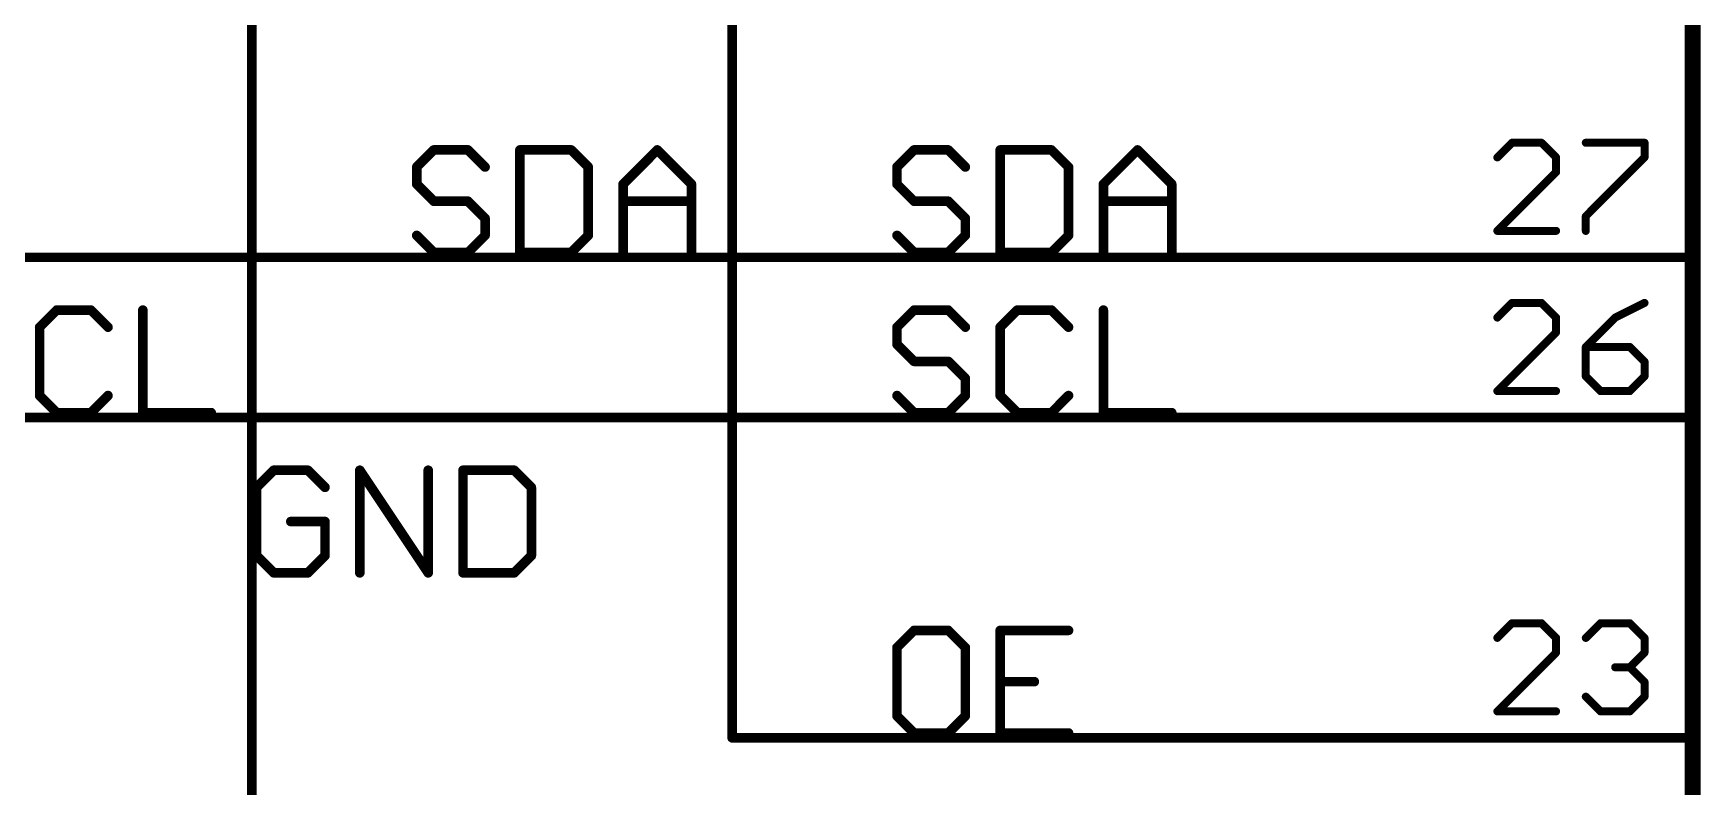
# Model space of a CAD drawing. Extents: x 0 to 264, y 0 to 182.
# Drawn here: x 87.97 to 114.43, y 146.55 to 158.49 of the extents above; entities that cross this region are included whole.
import ezdxf

# ---------------------------------------------------------------- set-up
doc = ezdxf.new("R2010")
doc.units = 0
for name, color, linetype in [('91', 122, 'CONTINUOUS'), ('94', 12, 'CONTINUOUS'), ('95', 251, 'CONTINUOUS')]:
    doc.layers.add(name, color=color, linetype=linetype)

msp = doc.modelspace()

# ---------------------------------------------------------------- linework, layer by layer
at = {"layer": '91', "const_width": 0.1524}
for points in [[(91.44, 157.48), (91.44, 142.24)], [(99.06, 147.32), (99.06, 157.48)], [(66.04, 154.94), (111.76, 154.94)], [(111.76, 152.4), (58.42, 152.4)], [(111.76, 147.32), (99.06, 147.32)]]:
    msp.add_lwpolyline(points, dxfattribs=at)
at = {"layer": '91', "const_width": 0.0762}
for points in [[(91.4781, 157.48, 1), (91.4019, 157.48)], [(99.0981, 157.48, 1), (99.0219, 157.48)], [(111.76, 154.9019, 1), (111.76, 154.9781)], [(111.76, 152.3619, 1), (111.76, 152.4381)], [(99.06, 147.3581, 1), (99.06, 147.2819)], [(99.0219, 147.32, 1), (99.0981, 147.32)], [(111.76, 147.2819, 1), (111.76, 147.3581)]]:
    msp.add_lwpolyline(points, format="xyb", dxfattribs=at)
at = {"layer": '94'}
for points, const_width in [([(114.3, 119.38), (114.3, 162.56)], 0.254), ([(91.44, 157.48), (91.44, 160.02)], 0.1524), ([(99.06, 157.48), (99.06, 160.02)], 0.1524), ([(111.76, 154.94), (114.3, 154.94)], 0.1524), ([(111.76, 152.4), (114.3, 152.4)], 0.1524), ([(111.76, 147.32), (114.3, 147.32)], 0.1524)]:
    msp.add_lwpolyline(points, dxfattribs=dict(at, const_width=const_width))
at = {"layer": '94', "const_width": 0.0762}
for points in [[(91.4019, 157.48, 1), (91.4781, 157.48)], [(99.0219, 157.48, 1), (99.0981, 157.48)], [(111.76, 154.9781, 1), (111.76, 154.9019)], [(114.3, 154.9019, 1), (114.3, 154.9781)], [(111.76, 152.4381, 1), (111.76, 152.3619)], [(114.3, 152.3619, 1), (114.3, 152.4381)], [(111.76, 147.3581, 1), (111.76, 147.2819)], [(114.3, 147.2819, 1), (114.3, 147.3581)]]:
    msp.add_lwpolyline(points, format="xyb", dxfattribs=at)
at = {"layer": '95'}
for points, const_width in [([(94.3274, 156.6432), (94.0562, 156.372)], 0.1524), ([(94.8697, 156.6432), (94.3274, 156.6432)], 0.1524), ([(95.1409, 156.372), (94.8697, 156.6432)], 0.1524), ([(95.6934, 156.6432), (95.6934, 155.0162)], 0.1524), ([(96.5069, 156.6432), (95.6934, 156.6432)], 0.1524), ([(96.778, 156.372), (96.5069, 156.6432)], 0.1524), ([(97.3305, 156.1009), (97.8728, 156.6432)], 0.1524), ([(97.8728, 156.6432), (98.4152, 156.1009)], 0.1524), ([(101.9474, 156.6432), (101.6762, 156.372)], 0.1524), ([(102.4897, 156.6432), (101.9474, 156.6432)], 0.1524), ([(102.7609, 156.372), (102.4897, 156.6432)], 0.1524), ([(103.3134, 156.6432), (103.3134, 155.0162)], 0.1524), ([(104.1269, 156.6432), (103.3134, 156.6432)], 0.1524), ([(104.398, 156.372), (104.1269, 156.6432)], 0.1524), ([(104.9505, 156.1009), (105.4928, 156.6432)], 0.1524), ([(105.4928, 156.6432), (106.0352, 156.1009)], 0.1524), ([(111.4344, 156.7573), (111.2013, 156.5243)], 0.127), ([(111.9004, 156.7573), (111.4344, 156.7573)], 0.127), ([(112.1335, 156.5243), (111.9004, 156.7573)], 0.127), ([(112.6046, 156.7573), (113.5368, 156.7573)], 0.127), ([(113.5368, 156.7573), (113.5368, 156.5243)], 0.127), ([(94.0562, 156.372), (94.0562, 156.1009)], 0.1524), ([(96.778, 155.2874), (96.778, 156.372)], 0.1524), ([(101.6762, 156.372), (101.6762, 156.1009)], 0.1524), ([(104.398, 155.2874), (104.398, 156.372)], 0.1524), ([(111.2013, 155.3591), (112.1335, 156.2912)], 0.127), ([(112.1335, 156.2912), (112.1335, 156.5243)], 0.127), ([(113.5368, 156.5243), (112.6046, 155.5921)], 0.127), ([(94.0562, 156.1009), (94.3274, 155.8297)], 0.1524), ([(97.3305, 155.0162), (97.3305, 156.1009)], 0.1524), ([(98.4152, 156.1009), (98.4152, 155.0162)], 0.1524), ([(101.6762, 156.1009), (101.9474, 155.8297)], 0.1524), ([(104.9505, 155.0162), (104.9505, 156.1009)], 0.1524), ([(106.0352, 156.1009), (106.0352, 155.0162)], 0.1524), ([(94.3274, 155.8297), (94.8697, 155.8297)], 0.1524), ([(94.8697, 155.8297), (95.1409, 155.5585)], 0.1524), ([(97.3305, 155.8297), (98.4152, 155.8297)], 0.1524), ([(101.9474, 155.8297), (102.4897, 155.8297)], 0.1524), ([(102.4897, 155.8297), (102.7609, 155.5585)], 0.1524), ([(104.9505, 155.8297), (106.0352, 155.8297)], 0.1524), ([(95.1409, 155.5585), (95.1409, 155.2874)], 0.1524), ([(102.7609, 155.5585), (102.7609, 155.2874)], 0.1524), ([(112.6046, 155.5921), (112.6046, 155.3591)], 0.127), ([(94.3274, 155.0162), (94.0562, 155.2874)], 0.1524), ([(95.1409, 155.2874), (94.8697, 155.0162)], 0.1524), ([(96.5069, 155.0162), (96.778, 155.2874)], 0.1524), ([(101.9474, 155.0162), (101.6762, 155.2874)], 0.1524), ([(102.7609, 155.2874), (102.4897, 155.0162)], 0.1524), ([(104.1269, 155.0162), (104.398, 155.2874)], 0.1524), ([(112.1335, 155.3591), (111.2013, 155.3591)], 0.127), ([(94.8697, 155.0162), (94.3274, 155.0162)], 0.1524), ([(95.6934, 155.0162), (96.5069, 155.0162)], 0.1524), ([(102.4897, 155.0162), (101.9474, 155.0162)], 0.1524), ([(103.3134, 155.0162), (104.1269, 155.0162)], 0.1524), ([(111.4344, 154.2173), (111.2013, 153.9843)], 0.127), ([(111.9004, 154.2173), (111.4344, 154.2173)], 0.127), ([(112.1335, 153.9843), (111.9004, 154.2173)], 0.127), ([(113.5368, 154.2173), (113.0707, 153.9843)], 0.127), ([(88.3445, 154.1032), (88.0734, 153.832)], 0.1524), ([(88.8869, 154.1032), (88.3445, 154.1032)], 0.1524), ([(89.158, 153.832), (88.8869, 154.1032)], 0.1524), ([(89.7105, 154.1032), (89.7105, 152.4762)], 0.1524), ([(101.9474, 154.1032), (101.6762, 153.832)], 0.1524), ([(102.4897, 154.1032), (101.9474, 154.1032)], 0.1524), ([(102.7609, 153.832), (102.4897, 154.1032)], 0.1524), ([(103.5845, 154.1032), (103.3134, 153.832)], 0.1524), ([(104.1269, 154.1032), (103.5845, 154.1032)], 0.1524), ([(104.398, 153.832), (104.1269, 154.1032)], 0.1524), ([(104.9505, 154.1032), (104.9505, 152.4762)], 0.1524), ([(112.1335, 153.7512), (112.1335, 153.9843)], 0.127), ([(113.0707, 153.9843), (112.6046, 153.5182)], 0.127), ([(88.0734, 153.832), (88.0734, 152.7474)], 0.1524), ([(101.6762, 153.832), (101.6762, 153.5609)], 0.1524), ([(103.3134, 153.832), (103.3134, 152.7474)], 0.1524), ([(111.2013, 152.8191), (112.1335, 153.7512)], 0.127), ([(101.6762, 153.5609), (101.9474, 153.2897)], 0.1524), ([(112.6046, 153.5182), (112.6046, 153.0521)], 0.127), ([(113.3037, 153.5182), (112.6046, 153.5182)], 0.127), ([(113.5368, 153.2852), (113.3037, 153.5182)], 0.127), ([(101.9474, 153.2897), (102.4897, 153.2897)], 0.1524), ([(102.4897, 153.2897), (102.7609, 153.0185)], 0.1524), ([(113.5368, 153.0521), (113.5368, 153.2852)], 0.127), ([(102.7609, 153.0185), (102.7609, 152.7474)], 0.1524), ([(112.6046, 153.0521), (112.8377, 152.8191)], 0.127), ([(113.3037, 152.8191), (113.5368, 153.0521)], 0.127), ([(88.0734, 152.7474), (88.3445, 152.4762)], 0.1524), ([(88.8869, 152.4762), (89.158, 152.7474)], 0.1524), ([(101.9474, 152.4762), (101.6762, 152.7474)], 0.1524), ([(102.7609, 152.7474), (102.4897, 152.4762)], 0.1524), ([(103.3134, 152.7474), (103.5845, 152.4762)], 0.1524), ([(104.1269, 152.4762), (104.398, 152.7474)], 0.1524), ([(112.1335, 152.8191), (111.2013, 152.8191)], 0.127), ([(112.8377, 152.8191), (113.3037, 152.8191)], 0.127), ([(88.3445, 152.4762), (88.8869, 152.4762)], 0.1524), ([(89.7105, 152.4762), (90.7952, 152.4762)], 0.1524), ([(102.4897, 152.4762), (101.9474, 152.4762)], 0.1524), ([(103.5845, 152.4762), (104.1269, 152.4762)], 0.1524), ([(104.9505, 152.4762), (106.0352, 152.4762)], 0.1524), ([(91.7874, 151.5632), (91.5162, 151.292)], 0.1524), ([(92.3297, 151.5632), (91.7874, 151.5632)], 0.1524), ([(92.6009, 151.292), (92.3297, 151.5632)], 0.1524), ([(93.1534, 149.9362), (93.1534, 151.5632)], 0.1524), ([(93.1534, 151.5632), (94.238, 149.9362)], 0.1524), ([(94.238, 149.9362), (94.238, 151.5632)], 0.1524), ([(94.7905, 151.5632), (94.7905, 149.9362)], 0.1524), ([(95.604, 151.5632), (94.7905, 151.5632)], 0.1524), ([(95.8752, 151.292), (95.604, 151.5632)], 0.1524), ([(91.5162, 151.292), (91.5162, 150.2074)], 0.1524), ([(95.8752, 150.2074), (95.8752, 151.292)], 0.1524), ([(92.6009, 150.7497), (92.0585, 150.7497)], 0.1524), ([(92.6009, 150.2074), (92.6009, 150.7497)], 0.1524), ([(91.5162, 150.2074), (91.7874, 149.9362)], 0.1524), ([(92.3297, 149.9362), (92.6009, 150.2074)], 0.1524), ([(95.604, 149.9362), (95.8752, 150.2074)], 0.1524), ([(91.7874, 149.9362), (92.3297, 149.9362)], 0.1524), ([(94.7905, 149.9362), (95.604, 149.9362)], 0.1524), ([(111.4344, 149.1373), (111.2013, 148.9043)], 0.127), ([(111.9004, 149.1373), (111.4344, 149.1373)], 0.127), ([(112.1335, 148.9043), (111.9004, 149.1373)], 0.127), ([(112.6046, 148.9043), (112.8377, 149.1373)], 0.127), ([(112.8377, 149.1373), (113.3037, 149.1373)], 0.127), ([(113.3037, 149.1373), (113.5368, 148.9043)], 0.127), ([(101.9474, 149.0232), (101.6762, 148.752)], 0.1524), ([(102.4897, 149.0232), (101.9474, 149.0232)], 0.1524), ([(102.7609, 148.752), (102.4897, 149.0232)], 0.1524), ([(104.398, 149.0232), (103.3134, 149.0232)], 0.1524), ([(103.3134, 149.0232), (103.3134, 147.3962)], 0.1524), ([(112.1335, 148.6712), (112.1335, 148.9043)], 0.127), ([(113.5368, 148.9043), (113.5368, 148.6712)], 0.127), ([(101.6762, 148.752), (101.6762, 147.6674)], 0.1524), ([(102.7609, 147.6674), (102.7609, 148.752)], 0.1524), ([(111.2013, 147.7391), (112.1335, 148.6712)], 0.127), ([(113.5368, 148.6712), (113.3037, 148.4382)], 0.127), ([(113.3037, 148.4382), (113.0707, 148.4382)], 0.127), ([(113.3037, 148.4382), (113.5368, 148.2052)], 0.127), ([(103.3134, 148.2097), (103.8557, 148.2097)], 0.1524), ([(113.5368, 148.2052), (113.5368, 147.9721)], 0.127), ([(112.8377, 147.7391), (112.6046, 147.9721)], 0.127), ([(113.5368, 147.9721), (113.3037, 147.7391)], 0.127), ([(101.6762, 147.6674), (101.9474, 147.3962)], 0.1524), ([(102.4897, 147.3962), (102.7609, 147.6674)], 0.1524), ([(112.1335, 147.7391), (111.2013, 147.7391)], 0.127), ([(113.3037, 147.7391), (112.8377, 147.7391)], 0.127), ([(101.9474, 147.3962), (102.4897, 147.3962)], 0.1524), ([(103.3134, 147.3962), (104.398, 147.3962)], 0.1524)]:
    msp.add_lwpolyline(points, dxfattribs=dict(at, const_width=const_width))
for points, const_width in [([(94.3274, 156.6813, 1), (94.3274, 156.6051)], 0.0762), ([(94.3543, 156.6162, 1), (94.3004, 156.6701)], 0.0762), ([(94.8966, 156.6701, 1), (94.8428, 156.6162)], 0.0762), ([(94.8697, 156.6051, 1), (94.8697, 156.6813)], 0.0762), ([(95.7315, 156.6432, 1), (95.6553, 156.6432)], 0.0762), ([(95.6934, 156.6813, 1), (95.6934, 156.6051)], 0.0762), ([(96.5338, 156.6701, 1), (96.4799, 156.6162)], 0.0762), ([(96.5069, 156.6051, 1), (96.5069, 156.6813)], 0.0762), ([(97.8998, 156.6701, 1), (97.8459, 156.6162)], 0.0762), ([(97.8998, 156.6162, 1), (97.8459, 156.6701)], 0.0762), ([(101.9474, 156.6813, 1), (101.9474, 156.6051)], 0.0762), ([(101.9743, 156.6162, 1), (101.9204, 156.6701)], 0.0762), ([(102.5166, 156.6701, 1), (102.4628, 156.6162)], 0.0762), ([(102.4897, 156.6051, 1), (102.4897, 156.6813)], 0.0762), ([(103.3515, 156.6432, 1), (103.2753, 156.6432)], 0.0762), ([(103.3134, 156.6813, 1), (103.3134, 156.6051)], 0.0762), ([(104.1538, 156.6701, 1), (104.0999, 156.6162)], 0.0762), ([(104.1269, 156.6051, 1), (104.1269, 156.6813)], 0.0762), ([(105.5198, 156.6701, 1), (105.4659, 156.6162)], 0.0762), ([(105.5198, 156.6162, 1), (105.4659, 156.6701)], 0.0762), ([(111.4344, 156.789, 1), (111.4344, 156.7255)], 0.0635), ([(111.4568, 156.7348, 1), (111.4119, 156.7797)], 0.0635), ([(111.9229, 156.7797, 1), (111.878, 156.7348)], 0.0635), ([(111.9004, 156.7255, 1), (111.9004, 156.789)], 0.0635), ([(112.6046, 156.789, 1), (112.6046, 156.7255)], 0.0635), ([(113.5685, 156.7573, 1), (113.505, 156.7573)], 0.0635), ([(113.5368, 156.7255, 1), (113.5368, 156.789)], 0.0635), ([(94.0943, 156.372, 1), (94.0181, 156.372)], 0.0762), ([(94.0293, 156.399, 1), (94.0831, 156.3451)], 0.0762), ([(95.1139, 156.3451, 1), (95.1678, 156.399)], 0.0762), ([(96.8161, 156.372, 1), (96.7399, 156.372)], 0.0762), ([(96.7511, 156.3451, 1), (96.805, 156.399)], 0.0762), ([(101.7143, 156.372, 1), (101.6381, 156.372)], 0.0762), ([(101.6493, 156.399, 1), (101.7031, 156.3451)], 0.0762), ([(102.7339, 156.3451, 1), (102.7878, 156.399)], 0.0762), ([(104.4361, 156.372, 1), (104.3599, 156.372)], 0.0762), ([(104.3711, 156.3451, 1), (104.425, 156.399)], 0.0762), ([(111.1789, 156.5467, 1), (111.2238, 156.5018)], 0.0635), ([(112.1652, 156.5243, 1), (112.1017, 156.5243)], 0.0635), ([(112.111, 156.5018, 1), (112.1559, 156.5467)], 0.0635), ([(112.1559, 156.2688, 1), (112.111, 156.3137)], 0.0635), ([(113.505, 156.5243, 1), (113.5685, 156.5243)], 0.0635), ([(113.5592, 156.5018, 1), (113.5143, 156.5467)], 0.0635), ([(94.0831, 156.1278, 1), (94.0293, 156.0739)], 0.0762), ([(94.0181, 156.1009, 1), (94.0943, 156.1009)], 0.0762), ([(97.3686, 156.1009, 1), (97.2924, 156.1009)], 0.0762), ([(97.3036, 156.1278, 1), (97.3575, 156.0739)], 0.0762), ([(98.4533, 156.1009, 1), (98.3771, 156.1009)], 0.0762), ([(98.3882, 156.0739, 1), (98.4421, 156.1278)], 0.0762), ([(101.7031, 156.1278, 1), (101.6493, 156.0739)], 0.0762), ([(101.6381, 156.1009, 1), (101.7143, 156.1009)], 0.0762), ([(104.9886, 156.1009, 1), (104.9124, 156.1009)], 0.0762), ([(104.9236, 156.1278, 1), (104.9775, 156.0739)], 0.0762), ([(106.0733, 156.1009, 1), (105.9971, 156.1009)], 0.0762), ([(106.0082, 156.0739, 1), (106.0621, 156.1278)], 0.0762), ([(112.1017, 156.2912, 1), (112.1652, 156.2912)], 0.0635), ([(94.3274, 155.8678, 1), (94.3274, 155.7916)], 0.0762), ([(94.3004, 155.8028, 1), (94.3543, 155.8566)], 0.0762), ([(94.8966, 155.8566, 1), (94.8428, 155.8028)], 0.0762), ([(94.8697, 155.7916, 1), (94.8697, 155.8678)], 0.0762), ([(97.3305, 155.8678, 1), (97.3305, 155.7916)], 0.0762), ([(98.4152, 155.7916, 1), (98.4152, 155.8678)], 0.0762), ([(101.9474, 155.8678, 1), (101.9474, 155.7916)], 0.0762), ([(101.9204, 155.8028, 1), (101.9743, 155.8566)], 0.0762), ([(102.5166, 155.8566, 1), (102.4628, 155.8028)], 0.0762), ([(102.4897, 155.7916, 1), (102.4897, 155.8678)], 0.0762), ([(104.9505, 155.8678, 1), (104.9505, 155.7916)], 0.0762), ([(106.0352, 155.7916, 1), (106.0352, 155.8678)], 0.0762), ([(95.179, 155.5585, 1), (95.1028, 155.5585)], 0.0762), ([(95.1139, 155.5316, 1), (95.1678, 155.5855)], 0.0762), ([(102.799, 155.5585, 1), (102.7228, 155.5585)], 0.0762), ([(102.7339, 155.5316, 1), (102.7878, 155.5855)], 0.0762), ([(112.6364, 155.5921, 1), (112.5729, 155.5921)], 0.0635), ([(112.5822, 155.6146, 1), (112.6271, 155.5697)], 0.0635), ([(94.0831, 155.3143, 1), (94.0293, 155.2604)], 0.0762), ([(95.1028, 155.2874, 1), (95.179, 155.2874)], 0.0762), ([(95.1678, 155.2604, 1), (95.1139, 155.3143)], 0.0762), ([(96.7399, 155.2874, 1), (96.8161, 155.2874)], 0.0762), ([(96.805, 155.2604, 1), (96.7511, 155.3143)], 0.0762), ([(101.7031, 155.3143, 1), (101.6493, 155.2604)], 0.0762), ([(102.7228, 155.2874, 1), (102.799, 155.2874)], 0.0762), ([(102.7878, 155.2604, 1), (102.7339, 155.3143)], 0.0762), ([(104.3599, 155.2874, 1), (104.4361, 155.2874)], 0.0762), ([(104.425, 155.2604, 1), (104.3711, 155.3143)], 0.0762), ([(111.2013, 155.3909, 1), (111.2013, 155.3274)], 0.0635), ([(111.1789, 155.3816, 1), (111.2238, 155.3366)], 0.0635), ([(112.1335, 155.3274, 1), (112.1335, 155.3909)], 0.0635), ([(112.5729, 155.3591, 1), (112.6364, 155.3591)], 0.0635), ([(94.3274, 155.0543, 1), (94.3274, 154.9781)], 0.0762), ([(94.3004, 154.9893, 1), (94.3543, 155.0431)], 0.0762), ([(94.8428, 155.0431, 1), (94.8966, 154.9893)], 0.0762), ([(94.8697, 154.9781, 1), (94.8697, 155.0543)], 0.0762), ([(95.6934, 155.0543, 1), (95.6934, 154.9781)], 0.0762), ([(95.6553, 155.0162, 1), (95.7315, 155.0162)], 0.0762), ([(96.4799, 155.0431, 1), (96.5338, 154.9893)], 0.0762), ([(96.5069, 154.9781, 1), (96.5069, 155.0543)], 0.0762), ([(97.2924, 155.0162, 1), (97.3686, 155.0162)], 0.0762), ([(98.3771, 155.0162, 1), (98.4533, 155.0162)], 0.0762), ([(101.9474, 155.0543, 1), (101.9474, 154.9781)], 0.0762), ([(101.9204, 154.9893, 1), (101.9743, 155.0431)], 0.0762), ([(102.4628, 155.0431, 1), (102.5166, 154.9893)], 0.0762), ([(102.4897, 154.9781, 1), (102.4897, 155.0543)], 0.0762), ([(103.3134, 155.0543, 1), (103.3134, 154.9781)], 0.0762), ([(103.2753, 155.0162, 1), (103.3515, 155.0162)], 0.0762), ([(104.0999, 155.0431, 1), (104.1538, 154.9893)], 0.0762), ([(104.1269, 154.9781, 1), (104.1269, 155.0543)], 0.0762), ([(104.9124, 155.0162, 1), (104.9886, 155.0162)], 0.0762), ([(105.9971, 155.0162, 1), (106.0733, 155.0162)], 0.0762), ([(111.4344, 154.249, 1), (111.4344, 154.1855)], 0.0635), ([(111.4568, 154.1948, 1), (111.4119, 154.2397)], 0.0635), ([(111.9229, 154.2397, 1), (111.878, 154.1948)], 0.0635), ([(111.9004, 154.1855, 1), (111.9004, 154.249)], 0.0635), ([(113.5509, 154.1889, 1), (113.5226, 154.2457)], 0.0635), ([(88.3445, 154.1413, 1), (88.3445, 154.0651)], 0.0762), ([(88.3715, 154.0762, 1), (88.3176, 154.1301)], 0.0762), ([(88.9138, 154.1301, 1), (88.8599, 154.0762)], 0.0762), ([(88.8869, 154.0651, 1), (88.8869, 154.1413)], 0.0762), ([(89.7486, 154.1032, 1), (89.6724, 154.1032)], 0.0762), ([(101.9474, 154.1413, 1), (101.9474, 154.0651)], 0.0762), ([(101.9743, 154.0762, 1), (101.9204, 154.1301)], 0.0762), ([(102.5166, 154.1301, 1), (102.4628, 154.0762)], 0.0762), ([(102.4897, 154.0651, 1), (102.4897, 154.1413)], 0.0762), ([(103.5845, 154.1413, 1), (103.5845, 154.0651)], 0.0762), ([(103.6115, 154.0762, 1), (103.5576, 154.1301)], 0.0762), ([(104.1538, 154.1301, 1), (104.0999, 154.0762)], 0.0762), ([(104.1269, 154.0651, 1), (104.1269, 154.1413)], 0.0762), ([(104.9886, 154.1032, 1), (104.9124, 154.1032)], 0.0762), ([(111.1789, 154.0067, 1), (111.2238, 153.9618)], 0.0635), ([(112.1652, 153.9843, 1), (112.1017, 153.9843)], 0.0635), ([(112.111, 153.9618, 1), (112.1559, 154.0067)], 0.0635), ([(113.0565, 154.0127, 1), (113.0849, 153.9559)], 0.0635), ([(113.0931, 153.9618, 1), (113.0482, 154.0067)], 0.0635), ([(88.0464, 153.859, 1), (88.1003, 153.8051)], 0.0762), ([(88.1115, 153.832, 1), (88.0353, 153.832)], 0.0762), ([(89.1311, 153.8051, 1), (89.185, 153.859)], 0.0762), ([(101.7143, 153.832, 1), (101.6381, 153.832)], 0.0762), ([(101.6493, 153.859, 1), (101.7031, 153.8051)], 0.0762), ([(102.7339, 153.8051, 1), (102.7878, 153.859)], 0.0762), ([(103.2864, 153.859, 1), (103.3403, 153.8051)], 0.0762), ([(103.3515, 153.832, 1), (103.2753, 153.832)], 0.0762), ([(104.3711, 153.8051, 1), (104.425, 153.859)], 0.0762), ([(112.1017, 153.7512, 1), (112.1652, 153.7512)], 0.0635), ([(112.1559, 153.7288, 1), (112.111, 153.7737)], 0.0635), ([(101.7031, 153.5878, 1), (101.6493, 153.5339)], 0.0762), ([(101.6381, 153.5609, 1), (101.7143, 153.5609)], 0.0762), ([(112.6046, 153.5499, 1), (112.6046, 153.4864)], 0.0635), ([(112.6364, 153.5182, 1), (112.5729, 153.5182)], 0.0635), ([(112.5822, 153.5406, 1), (112.6271, 153.4957)], 0.0635), ([(113.3262, 153.5406, 1), (113.2813, 153.4957)], 0.0635), ([(113.3037, 153.4864, 1), (113.3037, 153.5499)], 0.0635), ([(101.9474, 153.3278, 1), (101.9474, 153.2516)], 0.0762), ([(101.9204, 153.2628, 1), (101.9743, 153.3166)], 0.0762), ([(102.5166, 153.3166, 1), (102.4628, 153.2628)], 0.0762), ([(102.4897, 153.2516, 1), (102.4897, 153.3278)], 0.0762), ([(113.5685, 153.2852, 1), (113.505, 153.2852)], 0.0635), ([(113.5143, 153.2627, 1), (113.5592, 153.3076)], 0.0635), ([(102.799, 153.0185, 1), (102.7228, 153.0185)], 0.0762), ([(102.7339, 152.9916, 1), (102.7878, 153.0455)], 0.0762), ([(112.6271, 153.0746, 1), (112.5822, 153.0297)], 0.0635), ([(112.5729, 153.0521, 1), (112.6364, 153.0521)], 0.0635), ([(113.505, 153.0521, 1), (113.5685, 153.0521)], 0.0635), ([(113.5592, 153.0297, 1), (113.5143, 153.0746)], 0.0635), ([(88.1003, 152.7743, 1), (88.0464, 152.7204)], 0.0762), ([(88.0353, 152.7474, 1), (88.1115, 152.7474)], 0.0762), ([(89.185, 152.7204, 1), (89.1311, 152.7743)], 0.0762), ([(101.7031, 152.7743, 1), (101.6493, 152.7204)], 0.0762), ([(102.7228, 152.7474, 1), (102.799, 152.7474)], 0.0762), ([(102.7878, 152.7204, 1), (102.7339, 152.7743)], 0.0762), ([(103.3403, 152.7743, 1), (103.2864, 152.7204)], 0.0762), ([(103.2753, 152.7474, 1), (103.3515, 152.7474)], 0.0762), ([(104.425, 152.7204, 1), (104.3711, 152.7743)], 0.0762), ([(111.2013, 152.8509, 1), (111.2013, 152.7874)], 0.0635), ([(111.1789, 152.8416, 1), (111.2238, 152.7966)], 0.0635), ([(112.1335, 152.7874, 1), (112.1335, 152.8509)], 0.0635), ([(112.8377, 152.8509, 1), (112.8377, 152.7874)], 0.0635), ([(112.8152, 152.7966, 1), (112.8601, 152.8416)], 0.0635), ([(113.2813, 152.8416, 1), (113.3262, 152.7966)], 0.0635), ([(113.3037, 152.7874, 1), (113.3037, 152.8509)], 0.0635), ([(88.3445, 152.5143, 1), (88.3445, 152.4381)], 0.0762), ([(88.3176, 152.4493, 1), (88.3715, 152.5031)], 0.0762), ([(88.8599, 152.5031, 1), (88.9138, 152.4493)], 0.0762), ([(88.8869, 152.4381, 1), (88.8869, 152.5143)], 0.0762), ([(89.7105, 152.5143, 1), (89.7105, 152.4381)], 0.0762), ([(89.6724, 152.4762, 1), (89.7486, 152.4762)], 0.0762), ([(90.7952, 152.4381, 1), (90.7952, 152.5143)], 0.0762), ([(101.9474, 152.5143, 1), (101.9474, 152.4381)], 0.0762), ([(101.9204, 152.4493, 1), (101.9743, 152.5031)], 0.0762), ([(102.4628, 152.5031, 1), (102.5166, 152.4493)], 0.0762), ([(102.4897, 152.4381, 1), (102.4897, 152.5143)], 0.0762), ([(103.5845, 152.5143, 1), (103.5845, 152.4381)], 0.0762), ([(103.5576, 152.4493, 1), (103.6115, 152.5031)], 0.0762), ([(104.0999, 152.5031, 1), (104.1538, 152.4493)], 0.0762), ([(104.1269, 152.4381, 1), (104.1269, 152.5143)], 0.0762), ([(104.9505, 152.5143, 1), (104.9505, 152.4381)], 0.0762), ([(104.9124, 152.4762, 1), (104.9886, 152.4762)], 0.0762), ([(106.0352, 152.4381, 1), (106.0352, 152.5143)], 0.0762), ([(91.7874, 151.6013, 1), (91.7874, 151.5251)], 0.0762), ([(91.8143, 151.5362, 1), (91.7604, 151.5901)], 0.0762), ([(92.3566, 151.5901, 1), (92.3028, 151.5362)], 0.0762), ([(92.3297, 151.5251, 1), (92.3297, 151.6013)], 0.0762), ([(93.1915, 151.5632, 1), (93.1153, 151.5632)], 0.0762), ([(93.1851, 151.5843, 1), (93.1217, 151.5421)], 0.0762), ([(94.2761, 151.5632, 1), (94.1999, 151.5632)], 0.0762), ([(94.8286, 151.5632, 1), (94.7524, 151.5632)], 0.0762), ([(94.7905, 151.6013, 1), (94.7905, 151.5251)], 0.0762), ([(95.6309, 151.5901, 1), (95.5771, 151.5362)], 0.0762), ([(95.604, 151.5251, 1), (95.604, 151.6013)], 0.0762), ([(91.5543, 151.292, 1), (91.4781, 151.292)], 0.0762), ([(91.4893, 151.319, 1), (91.5431, 151.2651)], 0.0762), ([(92.5739, 151.2651, 1), (92.6278, 151.319)], 0.0762), ([(95.9133, 151.292, 1), (95.8371, 151.292)], 0.0762), ([(95.8482, 151.2651, 1), (95.9021, 151.319)], 0.0762), ([(92.0585, 150.7878, 1), (92.0585, 150.7116)], 0.0762), ([(92.639, 150.7497, 1), (92.5628, 150.7497)], 0.0762), ([(92.6009, 150.7116, 1), (92.6009, 150.7878)], 0.0762), ([(91.5431, 150.2343, 1), (91.4893, 150.1804)], 0.0762), ([(92.6278, 150.1804, 1), (92.5739, 150.2343)], 0.0762), ([(95.9021, 150.1804, 1), (95.8482, 150.2343)], 0.0762), ([(91.4781, 150.2074, 1), (91.5543, 150.2074)], 0.0762), ([(91.7874, 149.9743, 1), (91.7874, 149.8981)], 0.0762), ([(91.7604, 149.9093, 1), (91.8143, 149.9631)], 0.0762), ([(92.3028, 149.9631, 1), (92.3566, 149.9093)], 0.0762), ([(92.3297, 149.8981, 1), (92.3297, 149.9743)], 0.0762), ([(92.5628, 150.2074, 1), (92.639, 150.2074)], 0.0762), ([(94.2063, 149.9151, 1), (94.2697, 149.9573)], 0.0762), ([(94.7905, 149.9743, 1), (94.7905, 149.8981)], 0.0762), ([(95.5771, 149.9631, 1), (95.6309, 149.9093)], 0.0762), ([(95.604, 149.8981, 1), (95.604, 149.9743)], 0.0762), ([(95.8371, 150.2074, 1), (95.9133, 150.2074)], 0.0762), ([(93.1153, 149.9362, 1), (93.1915, 149.9362)], 0.0762), ([(94.1999, 149.9362, 1), (94.2761, 149.9362)], 0.0762), ([(94.7524, 149.9362, 1), (94.8286, 149.9362)], 0.0762), ([(111.4344, 149.169, 1), (111.4344, 149.1055)], 0.0635), ([(111.4568, 149.1148, 1), (111.4119, 149.1597)], 0.0635), ([(111.9229, 149.1597, 1), (111.878, 149.1148)], 0.0635), ([(111.9004, 149.1055, 1), (111.9004, 149.169)], 0.0635), ([(112.8377, 149.169, 1), (112.8377, 149.1055)], 0.0635), ([(112.8601, 149.1148, 1), (112.8152, 149.1597)], 0.0635), ([(113.3262, 149.1597, 1), (113.2813, 149.1148)], 0.0635), ([(113.3037, 149.1055, 1), (113.3037, 149.169)], 0.0635), ([(101.9474, 149.0613, 1), (101.9474, 148.9851)], 0.0762), ([(101.9743, 148.9962, 1), (101.9204, 149.0501)], 0.0762), ([(102.5166, 149.0501, 1), (102.4628, 148.9962)], 0.0762), ([(102.4897, 148.9851, 1), (102.4897, 149.0613)], 0.0762), ([(103.3134, 149.0613, 1), (103.3134, 148.9851)], 0.0762), ([(103.3515, 149.0232, 1), (103.2753, 149.0232)], 0.0762), ([(104.398, 148.9851, 1), (104.398, 149.0613)], 0.0762), ([(111.1789, 148.9267, 1), (111.2238, 148.8818)], 0.0635), ([(112.1652, 148.9043, 1), (112.1017, 148.9043)], 0.0635), ([(112.111, 148.8818, 1), (112.1559, 148.9267)], 0.0635), ([(112.5822, 148.9267, 1), (112.6271, 148.8818)], 0.0635), ([(113.5685, 148.9043, 1), (113.505, 148.9043)], 0.0635), ([(113.5143, 148.8818, 1), (113.5592, 148.9267)], 0.0635), ([(101.7143, 148.752, 1), (101.6381, 148.752)], 0.0762), ([(101.6493, 148.779, 1), (101.7031, 148.7251)], 0.0762), ([(102.799, 148.752, 1), (102.7228, 148.752)], 0.0762), ([(102.7339, 148.7251, 1), (102.7878, 148.779)], 0.0762), ([(112.1017, 148.6712, 1), (112.1652, 148.6712)], 0.0635), ([(112.1559, 148.6488, 1), (112.111, 148.6937)], 0.0635), ([(113.505, 148.6712, 1), (113.5685, 148.6712)], 0.0635), ([(113.5592, 148.6488, 1), (113.5143, 148.6937)], 0.0635), ([(113.0707, 148.4699, 1), (113.0707, 148.4064)], 0.0635), ([(113.3262, 148.4606, 1), (113.2813, 148.4157)], 0.0635), ([(113.2813, 148.4606, 1), (113.3262, 148.4157)], 0.0635), ([(113.3037, 148.4064, 1), (113.3037, 148.4699)], 0.0635), ([(103.3134, 148.2478, 1), (103.3134, 148.1716)], 0.0762), ([(103.8557, 148.1716, 1), (103.8557, 148.2478)], 0.0762), ([(113.5685, 148.2052, 1), (113.505, 148.2052)], 0.0635), ([(113.5143, 148.1827, 1), (113.5592, 148.2276)], 0.0635), ([(112.6271, 147.9946, 1), (112.5822, 147.9497)], 0.0635), ([(113.505, 147.9721, 1), (113.5685, 147.9721)], 0.0635), ([(113.5592, 147.9497, 1), (113.5143, 147.9946)], 0.0635), ([(101.7031, 147.6943, 1), (101.6493, 147.6404)], 0.0762), ([(101.6381, 147.6674, 1), (101.7143, 147.6674)], 0.0762), ([(102.7228, 147.6674, 1), (102.799, 147.6674)], 0.0762), ([(102.7878, 147.6404, 1), (102.7339, 147.6943)], 0.0762), ([(111.1789, 147.7616, 1), (111.2238, 147.7166)], 0.0635), ([(111.2013, 147.7708, 1), (111.2013, 147.7074)], 0.0635), ([(112.1335, 147.7074, 1), (112.1335, 147.7708)], 0.0635), ([(112.8377, 147.7708, 1), (112.8377, 147.7074)], 0.0635), ([(112.8152, 147.7166, 1), (112.8601, 147.7616)], 0.0635), ([(113.2813, 147.7616, 1), (113.3262, 147.7166)], 0.0635), ([(113.3037, 147.7074, 1), (113.3037, 147.7708)], 0.0635), ([(101.9474, 147.4343, 1), (101.9474, 147.3581)], 0.0762), ([(101.9204, 147.3693, 1), (101.9743, 147.4231)], 0.0762), ([(102.4628, 147.4231, 1), (102.5166, 147.3693)], 0.0762), ([(102.4897, 147.3581, 1), (102.4897, 147.4343)], 0.0762), ([(103.3134, 147.4343, 1), (103.3134, 147.3581)], 0.0762), ([(103.2753, 147.3962, 1), (103.3515, 147.3962)], 0.0762), ([(104.398, 147.3581, 1), (104.398, 147.4343)], 0.0762)]:
    msp.add_lwpolyline(points, format="xyb", dxfattribs=dict(at, const_width=const_width))

doc.saveas('drawing.dxf')
